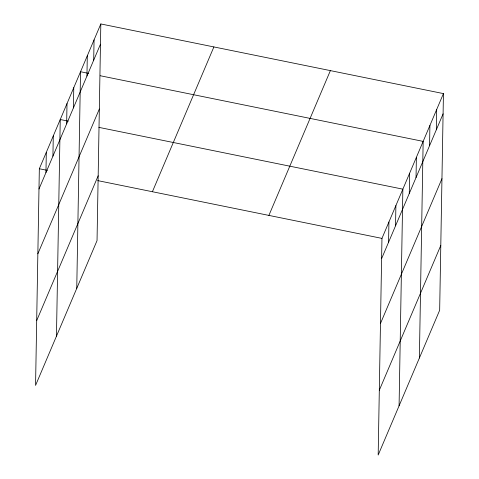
<?xml version="1.0" encoding="UTF-8"?>
<svg xmlns="http://www.w3.org/2000/svg" width="479" height="479" viewBox="0 0 479 479"><rect width="100%" height="100%" fill="white"/><g stroke="black" fill="none" stroke-linecap="round" stroke-linejoin="round"><path stroke-width="0.72" d="M100.824 23.95L39.338 168.746L35.56 385.403L97.039 240.608L100.824 23.95L443.44 93.597L439.662 310.254L378.176 455.05L381.961 238.392L443.44 93.597M45.954 172.59L46.307 152.334M52.924 156.178L53.277 135.922M56.462 336.168L60.246 119.516L68.269 121.145M66.653 123.839L67.006 103.584M73.419 107.913L73.772 87.657M76.754 288.388L80.532 71.73L88.555 73.365M86.944 76.059L87.298 55.803M93.704 60.132L94.058 39.877M388.577 242.236L388.93 221.981M395.54 225.831L395.894 205.575M399.079 405.821L402.863 189.163L98.908 127.372M409.276 193.492L409.629 173.236M416.035 177.565L416.389 157.31M419.37 358.041L423.155 141.383L100.231 75.736M429.561 145.712L429.914 125.456M436.327 129.785L436.68 109.529M38.985 189.001L100.47 44.206M37.853 253.81L99.339 109.02M36.691 320.589L98.171 175.793M152.406 191.726L213.885 46.936M268.893 215.406L330.378 70.617M381.607 258.648L443.087 113.852M380.476 323.463L441.955 178.667M379.308 390.235L440.794 245.446M39.338 168.746L47.367 170.374M97.698 180.607L381.961 238.392"/></g></svg>
